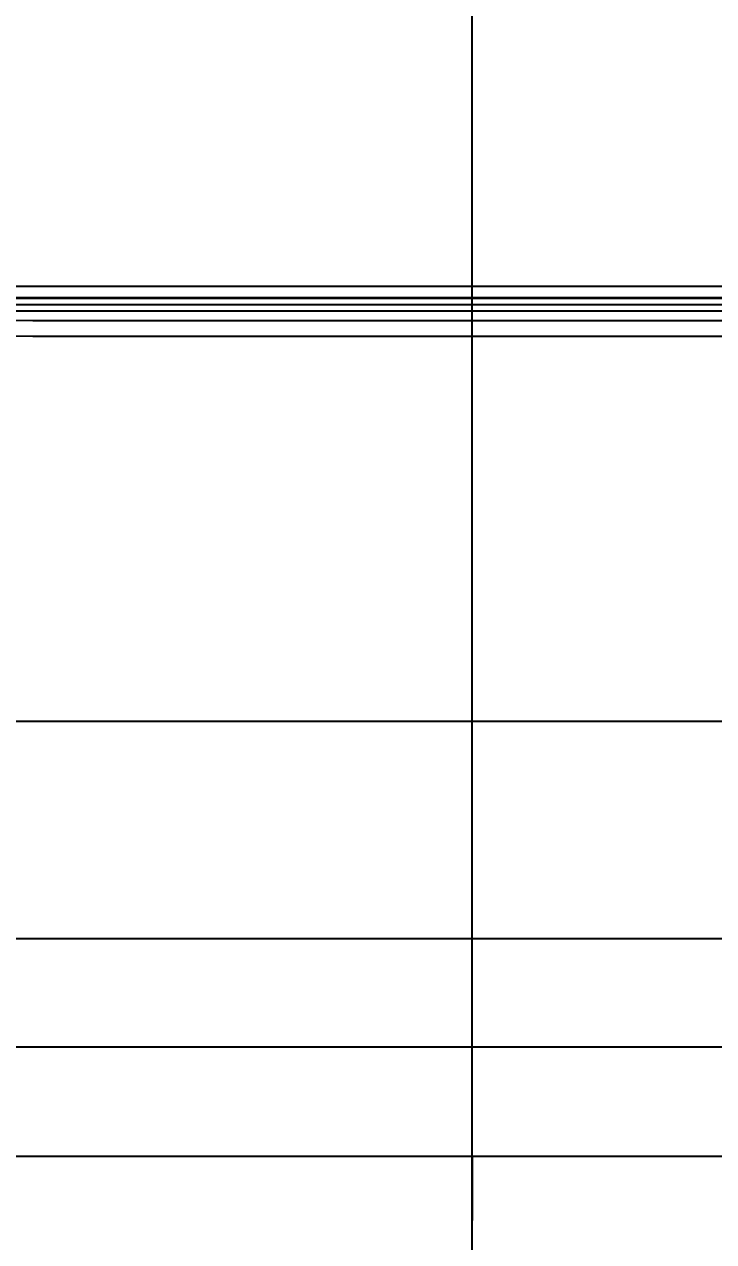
# Model space of a CAD drawing. Header units: millimetres. Extents: x -190954 to 154095, y 101 to 64253.
# Drawn here: x 120.59 to 129.84, y 124.01 to 140.33 of the extents above; entities that cross this region are included whole.
import ezdxf

# ---------------------------------------------------------------- set-up
doc = ezdxf.new("R2010")
doc.units = ezdxf.units.MM
for name, color, linetype in [('GRID', 179, 'Continuous'), ('WL025', 179, 'Continuous'), ('WL05', 179, 'Continuous'), ('WL075', 179, 'Continuous'), ('WL1', 179, 'Continuous'), ('WL10', 179, 'Continuous'), ('WL12', 179, 'Continuous'), ('WL14', 179, 'Continuous'), ('WL15', 179, 'Continuous'), ('WL16', 179, 'Continuous'), ('WL18', 179, 'Continuous'), ('WL2', 179, 'Continuous'), ('WL20', 179, 'Continuous'), ('WL25', 179, 'Continuous'), ('WL3', 179, 'Continuous'), ('WL4', 179, 'Continuous'), ('WL5', 179, 'Continuous'), ('WL6', 179, 'Continuous'), ('WL7', 179, 'Continuous'), ('WL8', 179, 'Continuous'), ('WL9', 179, 'Continuous')]:
    doc.layers.add(name, color=color, linetype=linetype)
doc.styles.add('SLDTEXTSTYLE0', font='TXT', dxfattribs={"width": 0.75})
doc.dimstyles.new('SLDDIMSTYLE0', dxfattribs={"dimtxt": 3.175, "dimasz": 3.302, "dimexe": 0, "dimexo": 0.0625, "dimgap": 0.79375, "dimtad": 0, "dimtih": 1, "dimtoh": 1, "dimlfac": 1500, "dimrnd": 1e-09, "dimzin": 4, "dimdsep": 46, "dimtxsty": 'SLDTEXTSTYLE0', "dimsah": 1, "dimcen": 0.09, "dimadec": 0, "dimazin": 1, "dimtfac": 1, "dimtofl": 0, "dimtmove": 0, "dimatfit": 3, "dimfxl": 0, "dimfrac": 2, "dimtolj": 1, "dimtzin": 12, "dimarcsym": 0})

# ---------------------------------------------------------------- blocks, each defined once
blk = doc.blocks.new('_D')
at = {"layer": 'WL20'}
for p, q in [((25.597, 126.417), (25.597, 168.839)), ((227.596, 126.417), (227.596, 168.839)), ((25.597, 165.664), (126.8, 165.664)), ((227.596, 165.664), (146.741, 165.664))]:
    blk.add_line(p, q, dxfattribs=at)
for points in [[(25.597, 165.664), (28.899, 165.156), (28.899, 166.172)], [(227.596, 165.664), (224.294, 166.172), (224.294, 165.156)]]:
    blk.add_solid(points, dxfattribs=at)
at = {"layer": 'WL20', "insert": (126.8, 167.237), "char_height": 3.175, "attachment_point": 1, "style": 'SLDTEXTSTYLE0'}
blk.add_mtext('302998.00', dxfattribs=at)

msp = doc.modelspace()

# ---------------------------------------------------------------- linework, layer by layer
at = {"layer": 'GRID', "color": 135}
for p, q in [((126.5972687, 125.1466667), (126.5972687, 154.8319333)), ((126.5972687, 111.8133333), (126.5972687, 138.48)), ((251.23, 136.8133333), (21.19727, 136.8133333)), ((251.23, 130.98), (21.19727, 130.98)), ((251.23, 128.0633333), (21.19727, 128.0633333)), ((251.23, 126.6133333), (21.19727, 126.6133333)), ((251.23, 125.1466667), (21.19727, 125.1466667))]:
    msp.add_line(p, q, dxfattribs=at)
at = {"layer": 'GRID', "color": 255}
for p, q in [((126.5972687, 125.1466667), (126.5972687, 154.8319333)), ((126.5972687, 111.8133333), (126.5972687, 138.48)), ((126.5972687, 125.1466667), (126.5972687, 124.290536)), ((126.5972687, 125.1466667), (126.5972687, 124.290536))]:
    msp.add_line(p, q, dxfattribs=at)
at = {"layer": 'WL025', "color": 11}
for p, q in [((120.4811167, 136.149436), (120.7052133, 136.1474787)), ((120.7052133, 136.1474787), (120.930602, 136.1451993)), ((120.930602, 136.1451993), (121.243102, 136.1451993)), ((121.243102, 136.1451993), (121.555602, 136.1451993)), ((121.555602, 136.1451993), (121.868102, 136.1451993)), ((121.868102, 136.1451993), (122.180602, 136.1451993)), ((122.180602, 136.1451993), (122.493102, 136.1451993)), ((122.493102, 136.1451993), (122.805602, 136.1451993)), ((122.805602, 136.1451993), (123.118102, 136.1451993)), ((123.118102, 136.1451993), (123.430602, 136.1451993)), ((123.430602, 136.1451993), (123.743102, 136.1451993)), ((123.743102, 136.1451993), (124.055602, 136.1451993)), ((124.055602, 136.1451993), (124.368102, 136.1451993)), ((124.368102, 136.1451993), (124.680602, 136.1451993)), ((124.680602, 136.1451993), (124.993102, 136.1451993)), ((124.993102, 136.1451993), (125.305602, 136.1451993)), ((125.305602, 136.1451993), (125.618102, 136.1451993)), ((125.618102, 136.1451993), (125.930602, 136.1451993)), ((125.930602, 136.1451993), (126.243102, 136.1451993)), ((126.243102, 136.1451993), (126.555602, 136.1451993)), ((126.555602, 136.1451993), (126.868102, 136.1451993)), ((126.868102, 136.1451993), (127.180602, 136.1451993)), ((127.180602, 136.1451993), (127.493102, 136.1451993)), ((127.493102, 136.1451993), (127.805602, 136.1451993)), ((127.805602, 136.1451993), (128.118102, 136.1451993)), ((128.118102, 136.1451993), (128.430602, 136.1451993)), ((128.430602, 136.1451993), (128.743102, 136.1451993)), ((128.743102, 136.1451993), (129.055602, 136.1451993)), ((129.055602, 136.1451993), (129.368102, 136.1451993)), ((129.368102, 136.1451993), (129.680602, 136.1451993)), ((129.680602, 136.1451993), (129.993102, 136.1451993))]:
    msp.add_line(p, q, dxfattribs=at)
at = {"layer": 'WL05', "color": 11}
for p, q in [((120.481134, 136.3580613), (120.7052227, 136.3569333)), ((120.7052227, 136.3569333), (120.930602, 136.3556147)), ((120.930602, 136.3556147), (121.243102, 136.3556147)), ((121.243102, 136.3556147), (121.555602, 136.3556147)), ((121.555602, 136.3556147), (121.868102, 136.3556147)), ((121.868102, 136.3556147), (122.180602, 136.3556147)), ((122.180602, 136.3556147), (122.493102, 136.3556147)), ((122.493102, 136.3556147), (122.805602, 136.3556147)), ((122.805602, 136.3556147), (123.118102, 136.3556147)), ((123.118102, 136.3556147), (123.430602, 136.3556147)), ((123.430602, 136.3556147), (123.743102, 136.3556147)), ((123.743102, 136.3556147), (124.055602, 136.3556147)), ((124.055602, 136.3556147), (124.368102, 136.3556147)), ((124.368102, 136.3556147), (124.680602, 136.3556147)), ((124.680602, 136.3556147), (124.993102, 136.3556147)), ((124.993102, 136.3556147), (125.305602, 136.3556147)), ((125.305602, 136.3556147), (125.618102, 136.3556147)), ((125.618102, 136.3556147), (125.930602, 136.3556147)), ((125.930602, 136.3556147), (126.243102, 136.3556147)), ((126.243102, 136.3556147), (126.555602, 136.3556147)), ((126.555602, 136.3556147), (126.868102, 136.3556147)), ((126.868102, 136.3556147), (127.180602, 136.3556147)), ((127.180602, 136.3556147), (127.493102, 136.3556147)), ((127.493102, 136.3556147), (127.805602, 136.3556147)), ((127.805602, 136.3556147), (128.118102, 136.3556147)), ((128.118102, 136.3556147), (128.430602, 136.3556147)), ((128.430602, 136.3556147), (128.743102, 136.3556147)), ((128.743102, 136.3556147), (129.055602, 136.3556147)), ((129.055602, 136.3556147), (129.368102, 136.3556147)), ((129.368102, 136.3556147), (129.680602, 136.3556147)), ((129.680602, 136.3556147), (129.993102, 136.3556147))]:
    msp.add_line(p, q, dxfattribs=at)
at = {"layer": 'WL075', "color": 11}
for p, q in [((120.4811453, 136.486936), (120.930602, 136.4855833)), ((120.930602, 136.4855833), (121.243102, 136.4855833)), ((121.243102, 136.4855833), (121.555602, 136.4855833)), ((121.555602, 136.4855833), (121.868102, 136.4855833)), ((121.868102, 136.4855833), (122.180602, 136.4855833)), ((122.180602, 136.4855833), (122.493102, 136.4855833)), ((122.493102, 136.4855833), (122.805602, 136.4855833)), ((122.805602, 136.4855833), (123.118102, 136.4855833)), ((123.118102, 136.4855833), (123.430602, 136.4855833)), ((123.430602, 136.4855833), (123.743102, 136.4855833)), ((123.743102, 136.4855833), (124.055602, 136.4855833)), ((124.055602, 136.4855833), (124.368102, 136.4855833)), ((124.368102, 136.4855833), (124.680602, 136.4855833)), ((124.680602, 136.4855833), (124.993102, 136.4855833)), ((124.993102, 136.4855833), (125.305602, 136.4855833)), ((125.305602, 136.4855833), (125.618102, 136.4855833)), ((125.618102, 136.4855833), (125.930602, 136.4855833)), ((125.930602, 136.4855833), (126.243102, 136.4855833)), ((126.243102, 136.4855833), (126.555602, 136.4855833)), ((126.555602, 136.4855833), (126.868102, 136.4855833)), ((126.868102, 136.4855833), (127.180602, 136.4855833)), ((127.180602, 136.4855833), (127.493102, 136.4855833)), ((127.493102, 136.4855833), (127.805602, 136.4855833)), ((127.805602, 136.4855833), (128.118102, 136.4855833)), ((128.118102, 136.4855833), (128.430602, 136.4855833)), ((128.430602, 136.4855833), (128.743102, 136.4855833)), ((128.743102, 136.4855833), (129.055602, 136.4855833)), ((129.055602, 136.4855833), (129.368102, 136.4855833)), ((129.368102, 136.4855833), (129.680602, 136.4855833)), ((129.680602, 136.4855833), (129.993102, 136.4855833))]:
    msp.add_line(p, q, dxfattribs=at)
at = {"layer": 'WL1', "color": 11}
for p, q in [((120.481152, 136.5711507), (120.930602, 136.5705)), ((120.930602, 136.5705), (121.243102, 136.5705)), ((121.243102, 136.5705), (121.555602, 136.5705)), ((121.555602, 136.5705), (121.868102, 136.5705)), ((121.868102, 136.5705), (122.180602, 136.5705)), ((122.180602, 136.5705), (122.493102, 136.5705)), ((122.493102, 136.5705), (122.805602, 136.5705)), ((122.805602, 136.5705), (123.118102, 136.5705)), ((123.118102, 136.5705), (123.430602, 136.5705)), ((123.430602, 136.5705), (123.743102, 136.5705)), ((123.743102, 136.5705), (124.055602, 136.5705)), ((124.055602, 136.5705), (124.368102, 136.5705)), ((124.368102, 136.5705), (124.680602, 136.5705)), ((124.680602, 136.5705), (124.993102, 136.5705)), ((124.993102, 136.5705), (125.305602, 136.5705)), ((125.305602, 136.5705), (125.618102, 136.5705)), ((125.618102, 136.5705), (125.930602, 136.5705)), ((125.930602, 136.5705), (126.243102, 136.5705)), ((126.243102, 136.5705), (126.555602, 136.5705)), ((126.555602, 136.5705), (126.868102, 136.5705)), ((126.868102, 136.5705), (127.180602, 136.5705)), ((127.180602, 136.5705), (127.493102, 136.5705)), ((127.493102, 136.5705), (127.805602, 136.5705)), ((127.805602, 136.5705), (128.118102, 136.5705)), ((128.118102, 136.5705), (128.430602, 136.5705)), ((128.430602, 136.5705), (128.743102, 136.5705)), ((128.743102, 136.5705), (129.055602, 136.5705)), ((129.055602, 136.5705), (129.368102, 136.5705)), ((129.368102, 136.5705), (129.680602, 136.5705)), ((129.680602, 136.5705), (129.993102, 136.5705))]:
    msp.add_line(p, q, dxfattribs=at)
at = {"layer": 'WL10', "color": 11}
for p, q in [((120.48116, 136.6633287), (120.930602, 136.6633333)), ((120.930602, 136.6633333), (121.243102, 136.6633333)), ((121.243102, 136.6633333), (121.555602, 136.6633333)), ((121.555602, 136.6633333), (121.868102, 136.6633333)), ((121.868102, 136.6633333), (122.180602, 136.6633333)), ((122.180602, 136.6633333), (122.493102, 136.6633333)), ((122.493102, 136.6633333), (122.805602, 136.6633333)), ((122.805602, 136.6633333), (123.118102, 136.6633333)), ((123.118102, 136.6633333), (123.430602, 136.6633333)), ((123.430602, 136.6633333), (123.743102, 136.6633333)), ((123.743102, 136.6633333), (124.055602, 136.6633333)), ((124.055602, 136.6633333), (124.368102, 136.6633333)), ((124.368102, 136.6633333), (124.680602, 136.6633333)), ((124.680602, 136.6633333), (124.993102, 136.6633333)), ((124.993102, 136.6633333), (125.305602, 136.6633333)), ((125.305602, 136.6633333), (125.618102, 136.6633333)), ((125.618102, 136.6633333), (125.930602, 136.6633333)), ((125.930602, 136.6633333), (126.243102, 136.6633333)), ((126.243102, 136.6633333), (126.555602, 136.6633333)), ((126.555602, 136.6633333), (126.868102, 136.6633333)), ((126.868102, 136.6633333), (127.180602, 136.6633333)), ((127.180602, 136.6633333), (127.493102, 136.6633333)), ((127.493102, 136.6633333), (127.805602, 136.6633333)), ((127.805602, 136.6633333), (128.118102, 136.6633333)), ((128.118102, 136.6633333), (128.430602, 136.6633333)), ((128.430602, 136.6633333), (128.743102, 136.6633333)), ((128.743102, 136.6633333), (129.055602, 136.6633333)), ((129.055602, 136.6633333), (129.368102, 136.6633333)), ((129.368102, 136.6633333), (129.680602, 136.6633333)), ((129.680602, 136.6633333), (129.993102, 136.6633333))]:
    msp.add_line(p, q, dxfattribs=at)
at = {"layer": 'WL12', "color": 11}
for p, q in [((120.4811527, 136.6633407), (120.930602, 136.6633333)), ((120.930602, 136.6633333), (121.243102, 136.6633333)), ((121.243102, 136.6633333), (121.555602, 136.6633333)), ((121.555602, 136.6633333), (121.868102, 136.6633333)), ((121.868102, 136.6633333), (122.180602, 136.6633333)), ((122.180602, 136.6633333), (122.493102, 136.6633333)), ((122.493102, 136.6633333), (122.805602, 136.6633333)), ((122.805602, 136.6633333), (123.118102, 136.6633333)), ((123.118102, 136.6633333), (123.430602, 136.6633333)), ((123.430602, 136.6633333), (123.743102, 136.6633333)), ((123.743102, 136.6633333), (124.055602, 136.6633333)), ((124.055602, 136.6633333), (124.368102, 136.6633333)), ((124.368102, 136.6633333), (124.680602, 136.6633333)), ((124.680602, 136.6633333), (124.993102, 136.6633333)), ((124.993102, 136.6633333), (125.305602, 136.6633333)), ((125.305602, 136.6633333), (125.618102, 136.6633333)), ((125.618102, 136.6633333), (125.930602, 136.6633333)), ((125.930602, 136.6633333), (126.243102, 136.6633333)), ((126.243102, 136.6633333), (126.555602, 136.6633333)), ((126.555602, 136.6633333), (126.868102, 136.6633333)), ((126.868102, 136.6633333), (127.180602, 136.6633333)), ((127.180602, 136.6633333), (127.493102, 136.6633333)), ((127.493102, 136.6633333), (127.805602, 136.6633333)), ((127.805602, 136.6633333), (128.118102, 136.6633333)), ((128.118102, 136.6633333), (128.430602, 136.6633333)), ((128.430602, 136.6633333), (128.743102, 136.6633333)), ((128.743102, 136.6633333), (129.055602, 136.6633333)), ((129.055602, 136.6633333), (129.368102, 136.6633333)), ((129.368102, 136.6633333), (129.680602, 136.6633333)), ((129.680602, 136.6633333), (129.993102, 136.6633333))]:
    msp.add_line(p, q, dxfattribs=at)
at = {"layer": 'WL14', "color": 11}
for p, q in [((120.480974, 136.6636513), (120.930602, 136.6633333)), ((120.930602, 136.6633333), (121.243102, 136.6633333)), ((121.243102, 136.6633333), (121.555602, 136.6633333)), ((121.555602, 136.6633333), (121.868102, 136.6633333)), ((121.868102, 136.6633333), (122.180602, 136.6633333)), ((122.180602, 136.6633333), (122.493102, 136.6633333)), ((122.493102, 136.6633333), (122.805602, 136.6633333)), ((122.805602, 136.6633333), (123.118102, 136.6633333)), ((123.118102, 136.6633333), (123.430602, 136.6633333)), ((123.430602, 136.6633333), (123.743102, 136.6633333)), ((123.743102, 136.6633333), (124.055602, 136.6633333)), ((124.055602, 136.6633333), (124.368102, 136.6633333)), ((124.368102, 136.6633333), (124.680602, 136.6633333)), ((124.680602, 136.6633333), (124.993102, 136.6633333)), ((124.993102, 136.6633333), (125.305602, 136.6633333)), ((125.305602, 136.6633333), (125.618102, 136.6633333)), ((125.618102, 136.6633333), (125.930602, 136.6633333)), ((125.930602, 136.6633333), (126.243102, 136.6633333)), ((126.243102, 136.6633333), (126.555602, 136.6633333)), ((126.555602, 136.6633333), (126.868102, 136.6633333)), ((126.868102, 136.6633333), (127.180602, 136.6633333)), ((127.180602, 136.6633333), (127.493102, 136.6633333)), ((127.493102, 136.6633333), (127.805602, 136.6633333)), ((127.805602, 136.6633333), (128.118102, 136.6633333)), ((128.118102, 136.6633333), (128.430602, 136.6633333)), ((128.430602, 136.6633333), (128.743102, 136.6633333)), ((128.743102, 136.6633333), (129.055602, 136.6633333)), ((129.055602, 136.6633333), (129.368102, 136.6633333)), ((129.368102, 136.6633333), (129.680602, 136.6633333)), ((129.680602, 136.6633333), (129.993102, 136.6633333))]:
    msp.add_line(p, q, dxfattribs=at)
at = {"layer": 'WL15', "color": 11}
for p, q in [((120.4811593, 136.6537667), (120.930602, 136.6537627)), ((120.930602, 136.6537627), (121.243102, 136.6537627)), ((121.243102, 136.6537627), (121.555602, 136.6537627)), ((121.555602, 136.6537627), (121.868102, 136.6537627)), ((121.868102, 136.6537627), (122.180602, 136.6537627)), ((122.180602, 136.6537627), (122.493102, 136.6537627)), ((122.493102, 136.6537627), (122.805602, 136.6537627)), ((122.805602, 136.6537627), (123.118102, 136.6537627)), ((123.118102, 136.6537627), (123.430602, 136.6537627)), ((123.430602, 136.6537627), (123.743102, 136.6537627)), ((123.743102, 136.6537627), (124.055602, 136.6537627)), ((124.055602, 136.6537627), (124.368102, 136.6537627)), ((124.368102, 136.6537627), (124.680602, 136.6537627)), ((124.680602, 136.6537627), (124.993102, 136.6537627)), ((124.993102, 136.6537627), (125.305602, 136.6537627)), ((125.305602, 136.6537627), (125.618102, 136.6537627)), ((125.618102, 136.6537627), (125.930602, 136.6537627)), ((125.930602, 136.6537627), (126.243102, 136.6537627)), ((126.243102, 136.6537627), (126.555602, 136.6537627)), ((126.555602, 136.6537627), (126.868102, 136.6537627)), ((126.868102, 136.6537627), (127.180602, 136.6537627)), ((127.180602, 136.6537627), (127.493102, 136.6537627)), ((127.493102, 136.6537627), (127.805602, 136.6537627)), ((127.805602, 136.6537627), (128.118102, 136.6537627)), ((128.118102, 136.6537627), (128.430602, 136.6537627)), ((128.430602, 136.6537627), (128.743102, 136.6537627)), ((128.743102, 136.6537627), (129.055602, 136.6537627)), ((129.055602, 136.6537627), (129.368102, 136.6537627)), ((129.368102, 136.6537627), (129.680602, 136.6537627)), ((129.680602, 136.6537627), (129.993102, 136.6537627))]:
    msp.add_line(p, q, dxfattribs=at)
at = {"layer": 'WL16', "color": 11}
for p, q in [((120.4805593, 136.6643767), (120.930602, 136.6633333)), ((120.930602, 136.6633333), (121.243102, 136.6633333)), ((121.243102, 136.6633333), (121.555602, 136.6633333)), ((121.555602, 136.6633333), (121.868102, 136.6633333)), ((121.868102, 136.6633333), (122.180602, 136.6633333)), ((122.180602, 136.6633333), (122.493102, 136.6633333)), ((122.493102, 136.6633333), (122.805602, 136.6633333)), ((122.805602, 136.6633333), (123.118102, 136.6633333)), ((123.118102, 136.6633333), (123.430602, 136.6633333)), ((123.430602, 136.6633333), (123.743102, 136.6633333)), ((123.743102, 136.6633333), (124.055602, 136.6633333)), ((124.055602, 136.6633333), (124.368102, 136.6633333)), ((124.368102, 136.6633333), (124.680602, 136.6633333)), ((124.680602, 136.6633333), (124.993102, 136.6633333)), ((124.993102, 136.6633333), (125.305602, 136.6633333)), ((125.305602, 136.6633333), (125.618102, 136.6633333)), ((125.618102, 136.6633333), (125.930602, 136.6633333)), ((125.930602, 136.6633333), (126.243102, 136.6633333)), ((126.243102, 136.6633333), (126.555602, 136.6633333)), ((126.555602, 136.6633333), (126.868102, 136.6633333)), ((126.868102, 136.6633333), (127.180602, 136.6633333)), ((127.180602, 136.6633333), (127.493102, 136.6633333)), ((127.493102, 136.6633333), (127.805602, 136.6633333)), ((127.805602, 136.6633333), (128.118102, 136.6633333)), ((128.118102, 136.6633333), (128.430602, 136.6633333)), ((128.430602, 136.6633333), (128.743102, 136.6633333)), ((128.743102, 136.6633333), (129.055602, 136.6633333)), ((129.055602, 136.6633333), (129.368102, 136.6633333)), ((129.368102, 136.6633333), (129.680602, 136.6633333)), ((129.680602, 136.6633333), (129.993102, 136.6633333))]:
    msp.add_line(p, q, dxfattribs=at)
at = {"layer": 'WL18', "color": 11}
for p, q in [((120.4799073, 136.665516), (120.930602, 136.6633333)), ((120.930602, 136.6633333), (121.243102, 136.6633333)), ((121.243102, 136.6633333), (121.555602, 136.6633333)), ((121.555602, 136.6633333), (121.868102, 136.6633333)), ((121.868102, 136.6633333), (122.180602, 136.6633333)), ((122.180602, 136.6633333), (122.493102, 136.6633333)), ((122.493102, 136.6633333), (122.805602, 136.6633333)), ((122.805602, 136.6633333), (123.118102, 136.6633333)), ((123.118102, 136.6633333), (123.430602, 136.6633333)), ((123.430602, 136.6633333), (123.743102, 136.6633333)), ((123.743102, 136.6633333), (124.055602, 136.6633333)), ((124.055602, 136.6633333), (124.368102, 136.6633333)), ((124.368102, 136.6633333), (124.680602, 136.6633333)), ((124.680602, 136.6633333), (124.993102, 136.6633333)), ((124.993102, 136.6633333), (125.305602, 136.6633333)), ((125.305602, 136.6633333), (125.618102, 136.6633333)), ((125.618102, 136.6633333), (125.930602, 136.6633333)), ((125.930602, 136.6633333), (126.243102, 136.6633333)), ((126.243102, 136.6633333), (126.555602, 136.6633333)), ((126.555602, 136.6633333), (126.868102, 136.6633333)), ((126.868102, 136.6633333), (127.180602, 136.6633333)), ((127.180602, 136.6633333), (127.493102, 136.6633333)), ((127.493102, 136.6633333), (127.805602, 136.6633333)), ((127.805602, 136.6633333), (128.118102, 136.6633333)), ((128.118102, 136.6633333), (128.430602, 136.6633333)), ((128.430602, 136.6633333), (128.743102, 136.6633333)), ((128.743102, 136.6633333), (129.055602, 136.6633333)), ((129.055602, 136.6633333), (129.368102, 136.6633333)), ((129.368102, 136.6633333), (129.680602, 136.6633333)), ((129.680602, 136.6633333), (129.993102, 136.6633333))]:
    msp.add_line(p, q, dxfattribs=at)
at = {"layer": 'WL2', "color": 11}
for p, q in [((120.48116, 136.663294), (120.930602, 136.6633333)), ((120.930602, 136.6633333), (121.243102, 136.6633333)), ((121.243102, 136.6633333), (121.555602, 136.6633333)), ((121.555602, 136.6633333), (121.868102, 136.6633333)), ((121.868102, 136.6633333), (122.180602, 136.6633333)), ((122.180602, 136.6633333), (122.493102, 136.6633333)), ((122.493102, 136.6633333), (122.805602, 136.6633333)), ((122.805602, 136.6633333), (123.118102, 136.6633333)), ((123.118102, 136.6633333), (123.430602, 136.6633333)), ((123.430602, 136.6633333), (123.743102, 136.6633333)), ((123.743102, 136.6633333), (124.055602, 136.6633333)), ((124.055602, 136.6633333), (124.368102, 136.6633333)), ((124.368102, 136.6633333), (124.680602, 136.6633333)), ((124.680602, 136.6633333), (124.993102, 136.6633333)), ((124.993102, 136.6633333), (125.305602, 136.6633333)), ((125.305602, 136.6633333), (125.618102, 136.6633333)), ((125.618102, 136.6633333), (125.930602, 136.6633333)), ((125.930602, 136.6633333), (126.243102, 136.6633333)), ((126.243102, 136.6633333), (126.555602, 136.6633333)), ((126.555602, 136.6633333), (126.868102, 136.6633333)), ((126.868102, 136.6633333), (127.180602, 136.6633333)), ((127.180602, 136.6633333), (127.493102, 136.6633333)), ((127.493102, 136.6633333), (127.805602, 136.6633333)), ((127.805602, 136.6633333), (128.118102, 136.6633333)), ((128.118102, 136.6633333), (128.430602, 136.6633333)), ((128.430602, 136.6633333), (128.743102, 136.6633333)), ((128.743102, 136.6633333), (129.055602, 136.6633333)), ((129.055602, 136.6633333), (129.368102, 136.6633333)), ((129.368102, 136.6633333), (129.680602, 136.6633333)), ((129.680602, 136.6633333), (129.993102, 136.6633333))]:
    msp.add_line(p, q, dxfattribs=at)
at = {"layer": 'WL20', "color": 11}
for p, q in [((120.47902, 136.6670693), (120.930602, 136.6633333)), ((120.930602, 136.6633333), (121.243102, 136.6633333)), ((121.243102, 136.6633333), (121.555602, 136.6633333)), ((121.555602, 136.6633333), (121.868102, 136.6633333)), ((121.868102, 136.6633333), (122.180602, 136.6633333)), ((122.180602, 136.6633333), (122.493102, 136.6633333)), ((122.493102, 136.6633333), (122.805602, 136.6633333)), ((122.805602, 136.6633333), (123.118102, 136.6633333)), ((123.118102, 136.6633333), (123.430602, 136.6633333)), ((123.430602, 136.6633333), (123.743102, 136.6633333)), ((123.743102, 136.6633333), (124.055602, 136.6633333)), ((124.055602, 136.6633333), (124.368102, 136.6633333)), ((124.368102, 136.6633333), (124.680602, 136.6633333)), ((124.680602, 136.6633333), (124.993102, 136.6633333)), ((124.993102, 136.6633333), (125.305602, 136.6633333)), ((125.305602, 136.6633333), (125.618102, 136.6633333)), ((125.618102, 136.6633333), (125.930602, 136.6633333)), ((125.930602, 136.6633333), (126.243102, 136.6633333)), ((126.243102, 136.6633333), (126.555602, 136.6633333)), ((126.555602, 136.6633333), (126.868102, 136.6633333)), ((126.868102, 136.6633333), (127.180602, 136.6633333)), ((127.180602, 136.6633333), (127.493102, 136.6633333)), ((127.493102, 136.6633333), (127.805602, 136.6633333)), ((127.805602, 136.6633333), (128.118102, 136.6633333)), ((128.118102, 136.6633333), (128.430602, 136.6633333)), ((128.430602, 136.6633333), (128.743102, 136.6633333)), ((128.743102, 136.6633333), (129.055602, 136.6633333)), ((129.055602, 136.6633333), (129.368102, 136.6633333)), ((129.368102, 136.6633333), (129.680602, 136.6633333)), ((129.680602, 136.6633333), (129.993102, 136.6633333))]:
    msp.add_line(p, q, dxfattribs=at)
at = {"layer": 'WL25', "color": 11}
for p, q in [((120.48116, 136.6632887), (120.930602, 136.6633333)), ((120.930602, 136.6633333), (121.243102, 136.6633333)), ((121.243102, 136.6633333), (121.555602, 136.6633333)), ((121.555602, 136.6633333), (121.868102, 136.6633333)), ((121.868102, 136.6633333), (122.180602, 136.6633333)), ((122.180602, 136.6633333), (122.493102, 136.6633333)), ((122.493102, 136.6633333), (122.805602, 136.6633333)), ((122.805602, 136.6633333), (123.118102, 136.6633333)), ((123.118102, 136.6633333), (123.430602, 136.6633333)), ((123.430602, 136.6633333), (123.743102, 136.6633333)), ((123.743102, 136.6633333), (124.055602, 136.6633333)), ((124.055602, 136.6633333), (124.368102, 136.6633333)), ((124.368102, 136.6633333), (124.680602, 136.6633333)), ((124.680602, 136.6633333), (124.993102, 136.6633333)), ((124.993102, 136.6633333), (125.305602, 136.6633333)), ((125.305602, 136.6633333), (125.618102, 136.6633333)), ((125.618102, 136.6633333), (125.930602, 136.6633333)), ((125.930602, 136.6633333), (126.243102, 136.6633333)), ((126.243102, 136.6633333), (126.555602, 136.6633333)), ((126.555602, 136.6633333), (126.868102, 136.6633333)), ((126.868102, 136.6633333), (127.180602, 136.6633333)), ((127.180602, 136.6633333), (127.493102, 136.6633333)), ((127.493102, 136.6633333), (127.805602, 136.6633333)), ((127.805602, 136.6633333), (128.118102, 136.6633333)), ((128.118102, 136.6633333), (128.430602, 136.6633333)), ((128.430602, 136.6633333), (128.743102, 136.6633333)), ((128.743102, 136.6633333), (129.055602, 136.6633333)), ((129.055602, 136.6633333), (129.368102, 136.6633333)), ((129.368102, 136.6633333), (129.680602, 136.6633333)), ((129.680602, 136.6633333), (129.993102, 136.6633333))]:
    msp.add_line(p, q, dxfattribs=at)
at = {"layer": 'WL3', "color": 11}
for p, q in [((120.48116, 136.6632867), (120.930602, 136.6633333)), ((120.930602, 136.6633333), (121.243102, 136.6633333)), ((121.243102, 136.6633333), (121.555602, 136.6633333)), ((121.555602, 136.6633333), (121.868102, 136.6633333)), ((121.868102, 136.6633333), (122.180602, 136.6633333)), ((122.180602, 136.6633333), (122.493102, 136.6633333)), ((122.493102, 136.6633333), (122.805602, 136.6633333)), ((122.805602, 136.6633333), (123.118102, 136.6633333)), ((123.118102, 136.6633333), (123.430602, 136.6633333)), ((123.430602, 136.6633333), (123.743102, 136.6633333)), ((123.743102, 136.6633333), (124.055602, 136.6633333)), ((124.055602, 136.6633333), (124.368102, 136.6633333)), ((124.368102, 136.6633333), (124.680602, 136.6633333)), ((124.680602, 136.6633333), (124.993102, 136.6633333)), ((124.993102, 136.6633333), (125.305602, 136.6633333)), ((125.305602, 136.6633333), (125.618102, 136.6633333)), ((125.618102, 136.6633333), (125.930602, 136.6633333)), ((125.930602, 136.6633333), (126.243102, 136.6633333)), ((126.243102, 136.6633333), (126.555602, 136.6633333)), ((126.555602, 136.6633333), (126.868102, 136.6633333)), ((126.868102, 136.6633333), (127.180602, 136.6633333)), ((127.180602, 136.6633333), (127.493102, 136.6633333)), ((127.493102, 136.6633333), (127.805602, 136.6633333)), ((127.805602, 136.6633333), (128.118102, 136.6633333)), ((128.118102, 136.6633333), (128.430602, 136.6633333)), ((128.430602, 136.6633333), (128.743102, 136.6633333)), ((128.743102, 136.6633333), (129.055602, 136.6633333)), ((129.055602, 136.6633333), (129.368102, 136.6633333)), ((129.368102, 136.6633333), (129.680602, 136.6633333)), ((129.680602, 136.6633333), (129.993102, 136.6633333))]:
    msp.add_line(p, q, dxfattribs=at)
at = {"layer": 'WL4', "color": 11}
for p, q in [((120.48116, 136.6632913), (120.930602, 136.6633333)), ((120.930602, 136.6633333), (121.243102, 136.6633333)), ((121.243102, 136.6633333), (121.555602, 136.6633333)), ((121.555602, 136.6633333), (121.868102, 136.6633333)), ((121.868102, 136.6633333), (122.180602, 136.6633333)), ((122.180602, 136.6633333), (122.493102, 136.6633333)), ((122.493102, 136.6633333), (122.805602, 136.6633333)), ((122.805602, 136.6633333), (123.118102, 136.6633333)), ((123.118102, 136.6633333), (123.430602, 136.6633333)), ((123.430602, 136.6633333), (123.743102, 136.6633333)), ((123.743102, 136.6633333), (124.055602, 136.6633333)), ((124.055602, 136.6633333), (124.368102, 136.6633333)), ((124.368102, 136.6633333), (124.680602, 136.6633333)), ((124.680602, 136.6633333), (124.993102, 136.6633333)), ((124.993102, 136.6633333), (125.305602, 136.6633333)), ((125.305602, 136.6633333), (125.618102, 136.6633333)), ((125.618102, 136.6633333), (125.930602, 136.6633333)), ((125.930602, 136.6633333), (126.243102, 136.6633333)), ((126.243102, 136.6633333), (126.555602, 136.6633333)), ((126.555602, 136.6633333), (126.868102, 136.6633333)), ((126.868102, 136.6633333), (127.180602, 136.6633333)), ((127.180602, 136.6633333), (127.493102, 136.6633333)), ((127.493102, 136.6633333), (127.805602, 136.6633333)), ((127.805602, 136.6633333), (128.118102, 136.6633333)), ((128.118102, 136.6633333), (128.430602, 136.6633333)), ((128.430602, 136.6633333), (128.743102, 136.6633333)), ((128.743102, 136.6633333), (129.055602, 136.6633333)), ((129.055602, 136.6633333), (129.368102, 136.6633333)), ((129.368102, 136.6633333), (129.680602, 136.6633333)), ((129.680602, 136.6633333), (129.993102, 136.6633333))]:
    msp.add_line(p, q, dxfattribs=at)
at = {"layer": 'WL5', "color": 11}
for p, q in [((120.48116, 136.6633033), (120.930602, 136.6633333)), ((120.930602, 136.6633333), (121.243102, 136.6633333)), ((121.243102, 136.6633333), (121.555602, 136.6633333)), ((121.555602, 136.6633333), (121.868102, 136.6633333)), ((121.868102, 136.6633333), (122.180602, 136.6633333)), ((122.180602, 136.6633333), (122.493102, 136.6633333)), ((122.493102, 136.6633333), (122.805602, 136.6633333)), ((122.805602, 136.6633333), (123.118102, 136.6633333)), ((123.118102, 136.6633333), (123.430602, 136.6633333)), ((123.430602, 136.6633333), (123.743102, 136.6633333)), ((123.743102, 136.6633333), (124.055602, 136.6633333)), ((124.055602, 136.6633333), (124.368102, 136.6633333)), ((124.368102, 136.6633333), (124.680602, 136.6633333)), ((124.680602, 136.6633333), (124.993102, 136.6633333)), ((124.993102, 136.6633333), (125.305602, 136.6633333)), ((125.305602, 136.6633333), (125.618102, 136.6633333)), ((125.618102, 136.6633333), (125.930602, 136.6633333)), ((125.930602, 136.6633333), (126.243102, 136.6633333)), ((126.243102, 136.6633333), (126.555602, 136.6633333)), ((126.555602, 136.6633333), (126.868102, 136.6633333)), ((126.868102, 136.6633333), (127.180602, 136.6633333)), ((127.180602, 136.6633333), (127.493102, 136.6633333)), ((127.493102, 136.6633333), (127.805602, 136.6633333)), ((127.805602, 136.6633333), (128.118102, 136.6633333)), ((128.118102, 136.6633333), (128.430602, 136.6633333)), ((128.430602, 136.6633333), (128.743102, 136.6633333)), ((128.743102, 136.6633333), (129.055602, 136.6633333)), ((129.055602, 136.6633333), (129.368102, 136.6633333)), ((129.368102, 136.6633333), (129.680602, 136.6633333)), ((129.680602, 136.6633333), (129.993102, 136.6633333))]:
    msp.add_line(p, q, dxfattribs=at)
at = {"layer": 'WL6', "color": 11}
for p, q in [((120.48116, 136.6633147), (120.930602, 136.6633333)), ((120.930602, 136.6633333), (121.243102, 136.6633333)), ((121.243102, 136.6633333), (121.555602, 136.6633333)), ((121.555602, 136.6633333), (121.868102, 136.6633333)), ((121.868102, 136.6633333), (122.180602, 136.6633333)), ((122.180602, 136.6633333), (122.493102, 136.6633333)), ((122.493102, 136.6633333), (122.805602, 136.6633333)), ((122.805602, 136.6633333), (123.118102, 136.6633333)), ((123.118102, 136.6633333), (123.430602, 136.6633333)), ((123.430602, 136.6633333), (123.743102, 136.6633333)), ((123.743102, 136.6633333), (124.055602, 136.6633333)), ((124.055602, 136.6633333), (124.368102, 136.6633333)), ((124.368102, 136.6633333), (124.680602, 136.6633333)), ((124.680602, 136.6633333), (124.993102, 136.6633333)), ((124.993102, 136.6633333), (125.305602, 136.6633333)), ((125.305602, 136.6633333), (125.618102, 136.6633333)), ((125.618102, 136.6633333), (125.930602, 136.6633333)), ((125.930602, 136.6633333), (126.243102, 136.6633333)), ((126.243102, 136.6633333), (126.555602, 136.6633333)), ((126.555602, 136.6633333), (126.868102, 136.6633333)), ((126.868102, 136.6633333), (127.180602, 136.6633333)), ((127.180602, 136.6633333), (127.493102, 136.6633333)), ((127.493102, 136.6633333), (127.805602, 136.6633333)), ((127.805602, 136.6633333), (128.118102, 136.6633333)), ((128.118102, 136.6633333), (128.430602, 136.6633333)), ((128.430602, 136.6633333), (128.743102, 136.6633333)), ((128.743102, 136.6633333), (129.055602, 136.6633333)), ((129.055602, 136.6633333), (129.368102, 136.6633333)), ((129.368102, 136.6633333), (129.680602, 136.6633333)), ((129.680602, 136.6633333), (129.993102, 136.6633333))]:
    msp.add_line(p, q, dxfattribs=at)
at = {"layer": 'WL7', "color": 11}
for p, q in [((120.48116, 136.6633213), (120.930602, 136.6633333)), ((120.930602, 136.6633333), (121.243102, 136.6633333)), ((121.243102, 136.6633333), (121.555602, 136.6633333)), ((121.555602, 136.6633333), (121.868102, 136.6633333)), ((121.868102, 136.6633333), (122.180602, 136.6633333)), ((122.180602, 136.6633333), (122.493102, 136.6633333)), ((122.493102, 136.6633333), (122.805602, 136.6633333)), ((122.805602, 136.6633333), (123.118102, 136.6633333)), ((123.118102, 136.6633333), (123.430602, 136.6633333)), ((123.430602, 136.6633333), (123.743102, 136.6633333)), ((123.743102, 136.6633333), (124.055602, 136.6633333)), ((124.055602, 136.6633333), (124.368102, 136.6633333)), ((124.368102, 136.6633333), (124.680602, 136.6633333)), ((124.680602, 136.6633333), (124.993102, 136.6633333)), ((124.993102, 136.6633333), (125.305602, 136.6633333)), ((125.305602, 136.6633333), (125.618102, 136.6633333)), ((125.618102, 136.6633333), (125.930602, 136.6633333)), ((125.930602, 136.6633333), (126.243102, 136.6633333)), ((126.243102, 136.6633333), (126.555602, 136.6633333)), ((126.555602, 136.6633333), (126.868102, 136.6633333)), ((126.868102, 136.6633333), (127.180602, 136.6633333)), ((127.180602, 136.6633333), (127.493102, 136.6633333)), ((127.493102, 136.6633333), (127.805602, 136.6633333)), ((127.805602, 136.6633333), (128.118102, 136.6633333)), ((128.118102, 136.6633333), (128.430602, 136.6633333)), ((128.430602, 136.6633333), (128.743102, 136.6633333)), ((128.743102, 136.6633333), (129.055602, 136.6633333)), ((129.055602, 136.6633333), (129.368102, 136.6633333)), ((129.368102, 136.6633333), (129.680602, 136.6633333)), ((129.680602, 136.6633333), (129.993102, 136.6633333))]:
    msp.add_line(p, q, dxfattribs=at)
at = {"layer": 'WL8', "color": 11}
for p, q in [((120.48116, 136.663326), (120.930602, 136.6633333)), ((120.930602, 136.6633333), (121.243102, 136.6633333)), ((121.243102, 136.6633333), (121.555602, 136.6633333)), ((121.555602, 136.6633333), (121.868102, 136.6633333)), ((121.868102, 136.6633333), (122.180602, 136.6633333)), ((122.180602, 136.6633333), (122.493102, 136.6633333)), ((122.493102, 136.6633333), (122.805602, 136.6633333)), ((122.805602, 136.6633333), (123.118102, 136.6633333)), ((123.118102, 136.6633333), (123.430602, 136.6633333)), ((123.430602, 136.6633333), (123.743102, 136.6633333)), ((123.743102, 136.6633333), (124.055602, 136.6633333)), ((124.055602, 136.6633333), (124.368102, 136.6633333)), ((124.368102, 136.6633333), (124.680602, 136.6633333)), ((124.680602, 136.6633333), (124.993102, 136.6633333)), ((124.993102, 136.6633333), (125.305602, 136.6633333)), ((125.305602, 136.6633333), (125.618102, 136.6633333)), ((125.618102, 136.6633333), (125.930602, 136.6633333)), ((125.930602, 136.6633333), (126.243102, 136.6633333)), ((126.243102, 136.6633333), (126.555602, 136.6633333)), ((126.555602, 136.6633333), (126.868102, 136.6633333)), ((126.868102, 136.6633333), (127.180602, 136.6633333)), ((127.180602, 136.6633333), (127.493102, 136.6633333)), ((127.493102, 136.6633333), (127.805602, 136.6633333)), ((127.805602, 136.6633333), (128.118102, 136.6633333)), ((128.118102, 136.6633333), (128.430602, 136.6633333)), ((128.430602, 136.6633333), (128.743102, 136.6633333)), ((128.743102, 136.6633333), (129.055602, 136.6633333)), ((129.055602, 136.6633333), (129.368102, 136.6633333)), ((129.368102, 136.6633333), (129.680602, 136.6633333)), ((129.680602, 136.6633333), (129.993102, 136.6633333))]:
    msp.add_line(p, q, dxfattribs=at)
at = {"layer": 'WL9', "color": 11}
for p, q in [((120.48116, 136.663328), (120.930602, 136.6633333)), ((120.930602, 136.6633333), (121.243102, 136.6633333)), ((121.243102, 136.6633333), (121.555602, 136.6633333)), ((121.555602, 136.6633333), (121.868102, 136.6633333)), ((121.868102, 136.6633333), (122.180602, 136.6633333)), ((122.180602, 136.6633333), (122.493102, 136.6633333)), ((122.493102, 136.6633333), (122.805602, 136.6633333)), ((122.805602, 136.6633333), (123.118102, 136.6633333)), ((123.118102, 136.6633333), (123.430602, 136.6633333)), ((123.430602, 136.6633333), (123.743102, 136.6633333)), ((123.743102, 136.6633333), (124.055602, 136.6633333)), ((124.055602, 136.6633333), (124.368102, 136.6633333)), ((124.368102, 136.6633333), (124.680602, 136.6633333)), ((124.680602, 136.6633333), (124.993102, 136.6633333)), ((124.993102, 136.6633333), (125.305602, 136.6633333)), ((125.305602, 136.6633333), (125.618102, 136.6633333)), ((125.618102, 136.6633333), (125.930602, 136.6633333)), ((125.930602, 136.6633333), (126.243102, 136.6633333)), ((126.243102, 136.6633333), (126.555602, 136.6633333)), ((126.555602, 136.6633333), (126.868102, 136.6633333)), ((126.868102, 136.6633333), (127.180602, 136.6633333)), ((127.180602, 136.6633333), (127.493102, 136.6633333)), ((127.493102, 136.6633333), (127.805602, 136.6633333)), ((127.805602, 136.6633333), (128.118102, 136.6633333)), ((128.118102, 136.6633333), (128.430602, 136.6633333)), ((128.430602, 136.6633333), (128.743102, 136.6633333)), ((128.743102, 136.6633333), (129.055602, 136.6633333)), ((129.055602, 136.6633333), (129.368102, 136.6633333)), ((129.368102, 136.6633333), (129.680602, 136.6633333)), ((129.680602, 136.6633333), (129.993102, 136.6633333))]:
    msp.add_line(p, q, dxfattribs=at)

# ---------------------------------------------------------------- dimensions: what is measured, and where the dimension line sits
at = {"layer": 'WL20'}
dim = msp.add_linear_dim(base=(25.5972687, 165.6644439), p1=(227.595936, 125.1466667), p2=(25.5972687, 125.1466667), dimstyle='SLDDIMSTYLE0', dxfattribs=at)
dim.commit()
dim.dimension.update_dxf_attribs({"geometry": '_D', "text_midpoint": (136.7707445, 165.6644439), "dimtype": 160})

doc.saveas('drawing.dxf')
